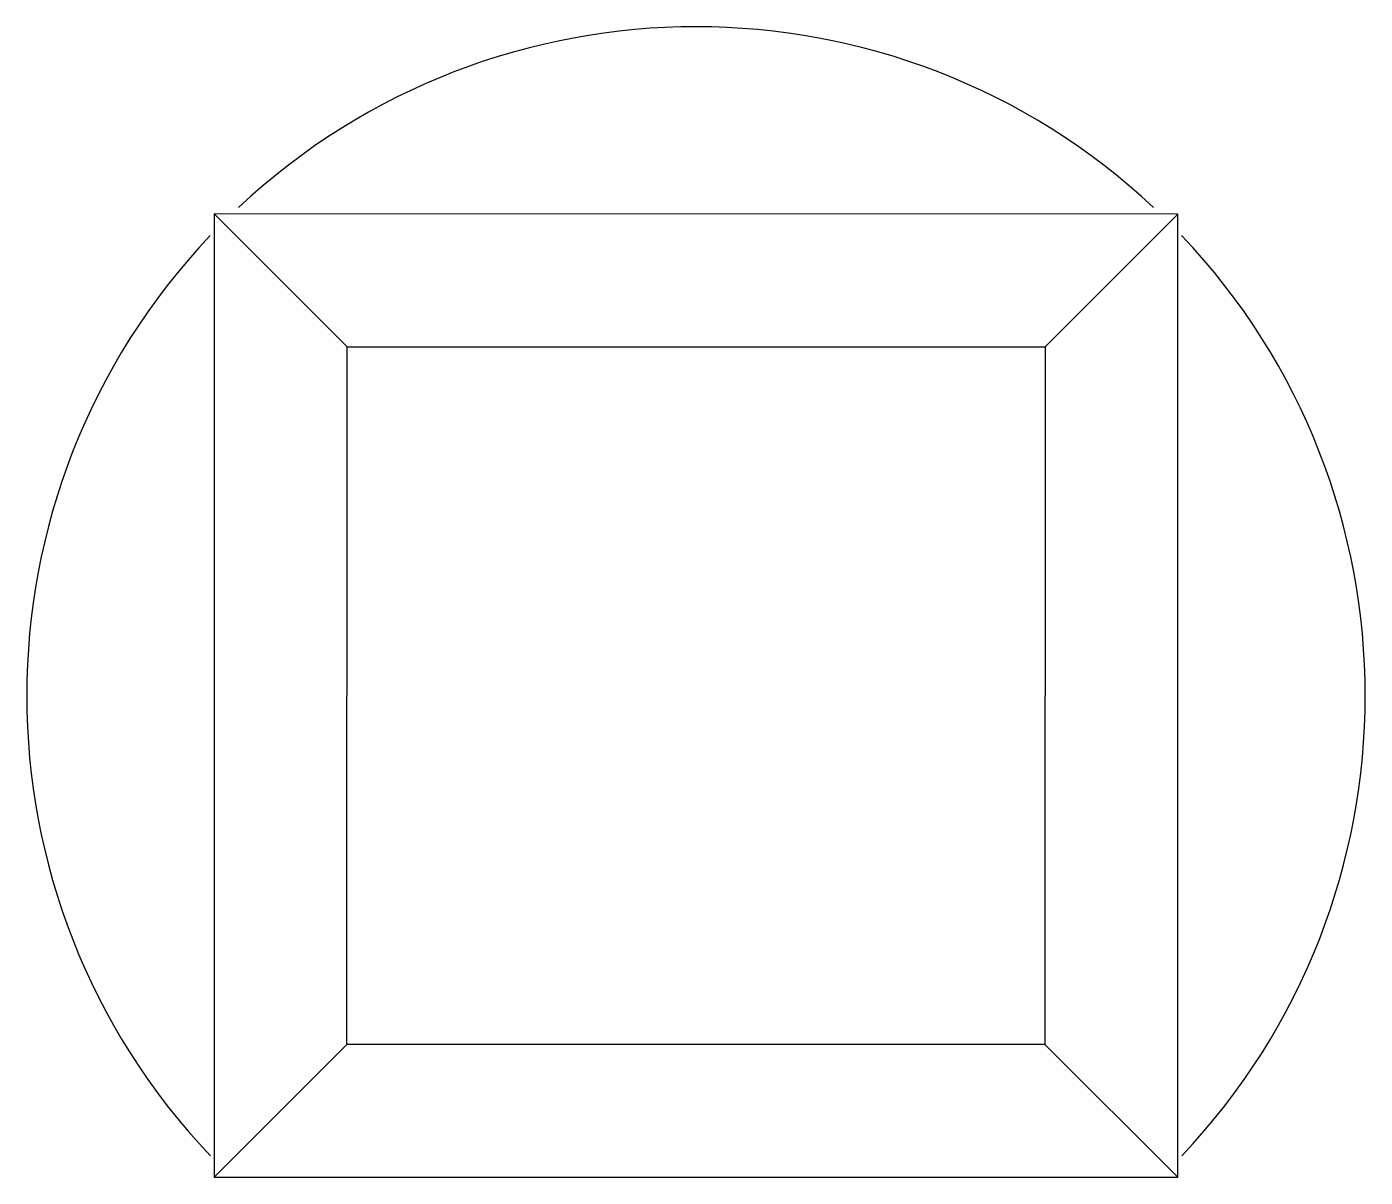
# Model space of a CAD drawing. Header units: inches. Extents: x -29 to 164, y -51 to 83.
# Drawn here: x 130.544 to 131.433, y 12.259 to 13.024 of the extents above; entities that cross this region are included whole.
import ezdxf

# ---------------------------------------------------------------- set-up
doc = ezdxf.new("R2010")
doc.units = ezdxf.units.IN
doc.header["$LTSCALE"] = 1.21
doc.header["$MEASUREMENT"] = 0
doc.layers.get('0').update_dxf_attribs({"linetype": 'CONTINUOUS'})

msp = doc.modelspace()

# ---------------------------------------------------------------- linework, layer by layer
at = {"color": 7, "linetype": 'Continuous'}
for p, q in [((130.66854, 12.89953), (130.66841, 12.25953)), ((130.75669, 12.81134), (130.66854, 12.89953)), ((131.30854, 12.89939), (130.66854, 12.89953)), ((131.30854, 12.89939), (131.22036, 12.81125)), ((131.30841, 12.25939), (131.30854, 12.89939)), ((130.75659, 12.34767), (130.75669, 12.81134)), ((130.75669, 12.81134), (131.22036, 12.81125)), ((131.22036, 12.81125), (131.22026, 12.34757)), ((130.75659, 12.34767), (130.66841, 12.25953)), ((131.22026, 12.34757), (130.75659, 12.34767)), ((131.30841, 12.25939), (131.22026, 12.34757)), ((130.66841, 12.25953), (131.30841, 12.25939))]:
    msp.add_line(p, q, dxfattribs=at)
for start, end in [(46.85479, 133.12027), (136.53395, 223.47526), (316.53395, 43.47526)]:
    msp.add_arc((130.98847, 12.57946), 0.4445, start, end, dxfattribs=at)

doc.saveas('drawing.dxf')
